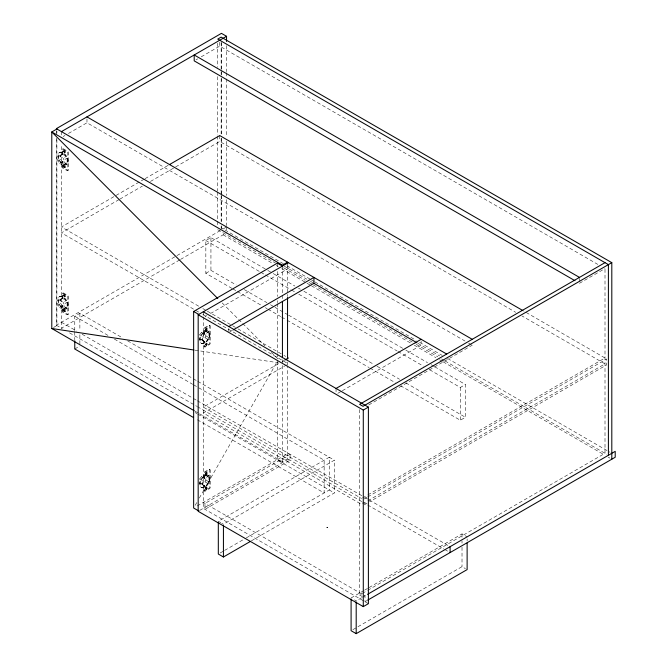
<?xml version="1.0" encoding="UTF-8"?>
<svg xmlns="http://www.w3.org/2000/svg" width="667" height="667" viewBox="0 0 667 667"><rect width="100%" height="100%" fill="white"/><g stroke="black" fill="none" stroke-linecap="round" stroke-linejoin="round"><path stroke-width="0.5" stroke-dasharray="3.33 2.5" d="M64.641 151.901C62.881 149.433 64.591 154.194 63.965 150.925M64.641 296.04C62.881 293.572 64.591 298.332 63.965 295.064M199.733 339.395L201.442 339.72L204.986 337.677L205.836 335.876L205.836 331.291L204.986 330.465L201.442 332.516L199.733 334.809L199.733 339.395L204.277 341.362L203.994 343.222M201.442 339.72L204.561 341.521L208.104 339.478L208.954 337.677L208.954 333.091L204.986 330.465M199.733 483.533L201.442 483.858L204.986 481.816L205.836 480.015L205.836 475.429L204.986 474.604L201.442 476.655L199.733 478.948L199.733 483.533L204.277 485.501L203.994 487.36M201.442 483.858L204.561 485.659L208.104 483.617L208.954 481.816L208.954 477.23L204.986 474.604M195.189 505.303L196.74 502.593M199.316 498.066L277.33 361.422M202.576 341.037L202.576 336.443L204.277 334.15L204.277 332.133M202.576 485.176L202.576 480.582L204.277 478.289L203.994 476.071M63.132 165.366L67.109 162.748L67.109 158.162L66.258 156.361L62.706 154.31L57.887 156.437L57.887 161.022L59.588 163.323L63.132 165.366L67.109 162.748M63.132 309.505L67.109 306.887L67.109 302.301L66.258 300.5L62.706 298.449L57.887 300.575L57.887 305.161L59.588 307.462L63.132 309.505L67.109 306.887M64.149 152.209L63.54 151.167M63.54 166.241C64.891 168.909 63.865 163.99 64.149 167.284M63.965 165.991L64.574 167.033M64.149 296.348L63.54 295.306M63.54 310.38C64.891 313.048 63.865 308.129 64.149 311.422M63.965 310.13L64.574 311.172M63.198 136.502L64.957 135.484M68.476 133.458L86.968 122.778L465.007 341.045M195.965 59.847L197.724 58.838M201.251 56.803L219.735 46.123L597.782 264.39M62.39 149.175L62.956 148.849M62.139 152.618L62.423 154.477L57.887 156.437M64.816 152.51A1.201 0.692 60 0 0 64.557 150.692A1.201 0.692 60 0 0 63.432 151.134A1.201 0.692 60 0 0 64.816 152.51L65.066 152.368M57.887 161.022L60.722 159.388L60.722 154.802M59.588 156.111L63.132 158.162L66.258 156.361M63.99 164.549L63.99 159.963L67.109 158.162M59.588 163.323L62.706 161.514L66.258 163.565M62.139 163.899L62.423 161.681L60.722 159.388M67.817 161.514A7.02 4.052 60 0 0 62.848 152.918L61.989 152.51A7.02 4.052 60 0 0 57.887 155.786A7.02 4.052 60 0 0 61.989 163.799L62.848 164.382A7.02 4.052 60 0 0 67.817 161.514L68.101 161.356A7.02 4.052 60 0 0 63.132 152.751L62.273 152.343A7.02 4.052 60 0 0 58.171 155.619A7.02 4.052 60 0 0 62.273 163.632L63.132 164.224A7.02 4.052 60 0 0 68.101 161.356M64.816 167.584A1.201 0.692 60 0 0 64.557 165.758A1.201 0.692 60 0 0 63.432 166.2A1.201 0.692 60 0 0 64.816 167.584L65.066 167.442M67.567 170.585L68.134 170.26M144.18 179.181L61.431 226.955L199.233 306.512M145.081 178.656L168.468 165.158M119.001 199.616L61.431 232.85L199.233 312.406M119.902 199.1L142.388 186.11M150.475 181.441L174.762 167.417M175.663 166.9L219.735 141.454L515.674 312.314M62.39 293.313L62.956 292.988M62.139 296.757L62.423 298.616L57.887 300.575M64.816 296.648A1.201 0.692 60 0 0 64.557 294.831A1.201 0.692 60 0 0 63.432 295.273A1.201 0.692 60 0 0 64.816 296.648L65.066 296.507M57.887 305.161L60.722 303.527L60.722 298.941M59.588 300.25L63.132 302.301L66.258 300.5M63.99 308.688L63.99 304.102L67.109 302.301M59.588 307.462L62.706 305.653L66.258 307.704M62.139 308.046L62.423 305.82L60.722 303.527M67.817 305.653A7.02 4.052 60 0 0 62.848 297.057L61.989 296.648A7.02 4.052 60 0 0 57.887 299.925A7.02 4.052 60 0 0 61.989 307.937L62.848 308.521A7.02 4.052 60 0 0 67.817 305.653L68.101 305.494A7.02 4.052 60 0 0 63.132 296.89L62.273 296.482A7.02 4.052 60 0 0 58.171 299.758A7.02 4.052 60 0 0 62.273 307.77L63.132 308.362A7.02 4.052 60 0 0 68.101 305.494M64.816 311.722A1.201 0.692 60 0 0 64.557 309.897A1.201 0.692 60 0 0 63.432 310.338A1.201 0.692 60 0 0 64.816 311.722L65.066 311.581M67.567 314.724L68.134 314.399M56.328 138.036L56.328 325.229L221.344 229.957M222.936 229.039L226.547 226.955M53.493 327.522L56.895 325.554L56.895 139.403M74.771 330.557L74.771 316.225L79.873 313.273L122.186 337.702M232.008 288.419L205.836 273.312L205.836 240.545L210.939 237.602L266.892 269.902M179.631 259.938L61.431 328.181L61.431 144.105M180.532 259.421L226.547 232.85M74.771 348.983L79.873 346.031M205.836 273.312L210.939 270.36L236.21 284.951M205.077 316.658L206.87 315.624M210.447 313.557L288.394 268.551L288.394 265.608M201.442 332.516L204.561 334.317L208.104 332.274M229.715 331.916L232.399 330.365M278.539 363.673L203.285 407.12L361.589 498.516M282.124 361.606L283.909 360.572M286.602 364.916L203.285 413.023L361.589 504.419M337.844 393.313L341.429 391.246M342.321 390.729L421.16 345.206L421.16 341.279M201.442 476.655L204.561 478.456L208.104 476.413M368.751 404.952L472.228 345.206M579.465 283.3L605.002 268.551M197.24 505.945L288.394 453.318M199.641 510.447L288.394 459.213M251.384 540.854L334.35 492.955L334.35 460.197L223.428 524.237L221.719 523.253M429.631 369.76L460.313 387.469L465.416 384.525L465.416 417.284L460.313 420.227L400.759 385.843M220.118 553.01L223.728 550.925M224.629 550.4L245.373 538.427M246.273 537.91L329.248 490.003L329.248 457.245L218.317 521.286L220.869 522.761M362.489 497.999L366.992 495.398M367.901 494.872L605.002 357.987L523.795 311.105M364.19 498.983L366.892 497.424M367.792 496.898L606.703 358.971L606.703 364.866L369.601 501.759M362.489 503.893L366.992 501.292M367.901 500.775L605.002 363.882L521.994 315.958M364.19 504.877L368.701 502.276M351.092 597.94L363.715 590.654M364.616 590.137L368.226 588.052M369.126 587.527L462.014 533.9L467.125 536.852M359.596 409.546L359.596 594.997L361.406 593.955M362.306 593.43L366.817 590.829M367.717 590.303L605.002 453.318L605.002 268.909M361.606 597.765L356.195 600.892L354.494 599.908M362.506 597.248L367.017 594.647M366.792 600.667L364.991 601.709L364.991 595.814L203.285 502.451M352.893 629.656L462.014 566.658L465.416 568.626M194.914 350.15L278.314 362.765M206.061 328.614C202.801 332.65 209.621 326.822 205.394 329.598M206.42 328.798L205.82 329.84M205.995 343.622C204.352 346.106 208.087 342.838 205.394 344.664M206.487 343.93L205.82 344.914M206.061 472.753C202.801 476.788 209.621 470.96 205.394 473.737M206.42 472.936L205.82 473.979M206.912 487.602A1.201 0.692 -60 0 0 205.461 488.736C207.737 489.686 205.203 486.251 205.394 488.803A1.201 0.692 -60 0 0 206.411 489.495A1.201 0.692 -60 0 0 206.912 487.602L206.67 487.46M206.42 488.011L205.82 489.053M205.394 488.803L205.995 487.76M468.618 343.13L471.327 344.689M283.408 263.715L221.152 227.772L221.152 225.688M287.018 265.8L310.614 279.423M311.514 279.94L314.224 281.507M314.982 281.949L416.125 340.337M419.643 342.371L442.271 355.436M447.607 358.512L610.005 452.276M284.292 266.183L306.878 279.231M310.405 281.266L313.924 283.3M417.825 343.28L439.653 355.886M217.75 229.74L275.496 263.073M283.608 267.767L305.261 280.265M308.871 282.349L312.481 284.434M313.382 284.951L415.333 343.813M416.233 344.33L437.886 356.837M441.496 358.921L444.205 360.48M445.106 360.997L606.703 454.294M223.145 234.817L272.736 263.448M276.346 265.533L278.147 266.575M281.757 268.659L306.103 282.716M307.003 283.233L310.614 285.318M311.514 285.843L410.714 343.113M414.315 345.189L435.96 357.687M439.57 359.771L442.271 361.331M443.171 361.856L604.594 455.044M608.204 457.128L610.005 458.171M267.792 270.427L272.303 273.028M273.212 273.553L294.864 286.051M298.474 288.136L300.283 289.178M303.894 291.262L404.961 349.616M405.861 350.133L427.522 362.64M431.132 364.724L433.833 366.291M434.734 366.808L465.416 384.525M205.836 240.545L259.98 271.811M260.88 272.328L264.491 274.412M265.391 274.937L290.662 289.52M291.562 290.045L295.173 292.129M298.783 294.214L397.148 351M398.049 351.526L423.312 366.108M244.33 289.636L266.892 302.66M270.502 304.744L274.112 306.828M275.012 307.354L287.644 314.641M288.553 315.166L373.378 364.14M376.988 366.225L399.541 379.248M405.861 382.891L465.416 417.284M232.908 288.936L236.518 291.02M237.419 291.546L261.781 305.611M265.391 307.695L267.2 308.738M268.101 309.255L280.732 316.55M281.641 317.075L286.151 319.676M287.052 320.202L369.168 367.609M370.077 368.126L395.339 382.716M202.835 308.588L206.436 310.672M207.337 311.189L231.649 325.229M232.55 325.746L237.06 328.347M237.961 328.864L282.991 354.869M283.892 355.386L285.693 356.428M202.835 314.482L288.394 363.882M209.413 325.246L209.98 325.579M206.67 328.256L206.912 328.397A1.201 0.692 -60 0 1 206.411 330.29A1.201 0.692 -60 0 1 205.461 329.531A1.201 0.692 -60 0 1 206.912 328.397M205.836 331.291L208.954 333.091M209.663 334.317A7.02 4.052 -60 0 1 204.702 342.913L203.835 343.33A7.02 4.052 -60 0 1 199.733 340.053A7.02 4.052 -60 0 1 203.835 332.033L204.702 331.449A7.02 4.052 -60 0 1 209.663 334.317L209.947 334.484A7.02 4.052 -60 0 1 204.986 343.08L204.119 343.488A7.02 4.052 -60 0 1 200.017 340.212A7.02 4.052 -60 0 1 204.119 332.199L204.986 331.616A7.02 4.052 -60 0 1 209.947 334.484M205.836 335.876L208.954 337.677M204.986 337.677L208.104 339.478M199.733 334.809L202.576 336.443M206.67 343.322L206.912 343.463A1.201 0.692 -60 0 1 206.411 345.356A1.201 0.692 -60 0 1 205.461 344.597A1.201 0.692 -60 0 1 206.912 343.463M204.244 346.665L204.811 346.99M127.589 340.82L192.404 378.239M193.305 378.764L196.907 380.84M197.807 381.357L334.35 460.197M74.771 316.225L108.979 335.968M114.382 339.094L192.705 384.309M193.597 384.826L324.137 460.197L324.137 492.955L195.398 418.626M61.431 322.278L76.738 331.115M82.141 334.234L196.473 400.242M197.374 400.767L363.857 496.882M364.757 497.399L368.351 499.475M369.243 499.992L448.307 545.639M56.328 325.229L62.298 328.681M69.51 332.841L196.698 406.27M197.374 406.662L361.722 501.551M362.631 502.068L443.788 548.924M444.689 549.45L448.299 551.534M195.039 411.214L198.641 413.29M199.55 413.815L282.433 461.664L287.544 458.721L287.544 367.2M195.106 412.565L196.907 413.598M197.807 414.124L334.35 492.955M209.413 469.385L209.98 469.718M206.67 472.394L206.912 472.536A1.201 0.692 -60 0 1 206.411 474.429A1.201 0.692 -60 0 1 205.461 473.67A1.201 0.692 -60 0 1 206.912 472.536M205.836 475.429L208.954 477.23M209.663 478.456A7.02 4.052 -60 0 1 204.702 487.052L203.835 487.469A7.02 4.052 -60 0 1 199.733 484.192A7.02 4.052 -60 0 1 203.835 476.171L204.702 475.588A7.02 4.052 -60 0 1 209.663 478.456L209.947 478.623A7.02 4.052 -60 0 1 204.986 487.218L204.119 487.627A7.02 4.052 -60 0 1 200.017 484.35A7.02 4.052 -60 0 1 204.119 476.338L204.986 475.754A7.02 4.052 -60 0 1 209.947 478.623M205.836 480.015L208.954 481.816M204.986 481.816L208.104 483.617M199.733 478.948L202.576 480.582M204.244 490.804L204.811 491.129M359.596 594.997L362.156 596.465M368.392 603.677L203.285 508.346L203.285 316.992M222.203 302.951L264.807 345.706M271.419 352.334L278.764 359.705M63.132 158.162L63.99 159.963M63.132 302.301L63.99 304.102M579.465 278.381L579.465 281.332M467.125 538.894L467.125 540.945M462.014 533.9L462.014 540.045M462.014 541.07L462.014 543.113M462.014 547.207L462.014 566.658M460.313 387.469L460.313 420.227M336.051 388.452L336.051 392.379M287.544 265.291L287.544 293.363M287.544 294.405L287.544 296.49M287.544 362.006L287.544 366.166M282.433 266.158L282.433 300.475M282.433 359.696L282.433 462.648L277.33 459.705L277.33 359.863M277.33 263.148L277.33 267.309M277.33 271.469L277.33 296.431M277.33 300.592L277.33 302.668M277.33 303.71L277.33 352.585M277.33 353.627L277.33 358.829M228.814 328.506L228.814 331.449M226.547 45.656L226.547 71.661M226.547 72.695L226.547 77.897M226.547 78.939L226.547 137.177M226.547 141.337L226.547 195.414M226.547 199.575L226.547 225.571M226.547 226.613L226.547 230.882M221.436 42.713L221.436 70.785M221.436 71.828L221.436 77.03M221.436 78.072L221.436 134.225M221.436 138.386L221.436 194.547M221.436 195.581L221.436 221.586M221.436 225.746L221.436 228.864M221.152 42.329L221.152 74.621M221.152 78.789L221.152 134.009M221.152 138.177L221.152 194.439M221.152 195.473L221.152 221.519M219.735 42.196L219.735 46.123M219.735 135.559L219.735 141.454M217.75 43.247L217.75 67.209M217.75 76.588L217.75 134.934M217.75 135.976L217.75 191.187M217.75 192.229L217.75 220.36M217.75 221.402L217.75 225.571M210.939 237.602L210.939 270.36M204.561 334.317L204.561 329.406A1.201 0.692 -60 0 1 205.411 327.931L209.38 325.638A1.201 0.692 -60 0 1 210.23 326.13L210.23 343.163A1.201 0.692 -60 0 1 209.38 344.639L205.411 346.932A1.201 0.692 -60 0 1 204.561 346.44L204.561 341.521M204.561 478.456L204.561 473.545A1.201 0.692 -60 0 1 205.411 472.069L209.38 469.776A1.201 0.692 -60 0 1 210.23 470.268L210.23 487.302A1.201 0.692 -60 0 1 209.38 488.778L205.411 491.07A1.201 0.692 -60 0 1 204.561 490.578L204.561 485.659M203.994 333.992L203.994 329.073A1.201 0.692 -60 0 1 204.844 327.605L208.813 325.313A1.201 0.692 -60 0 1 209.663 325.804L209.663 342.838A1.201 0.692 -60 0 1 208.813 344.305L204.844 346.598A1.201 0.692 -60 0 1 203.994 346.115L203.994 341.196M203.994 478.131L203.994 473.211A1.201 0.692 -60 0 1 204.844 471.744L208.813 469.451A1.201 0.692 -60 0 1 209.663 469.943L209.663 486.977A1.201 0.692 -60 0 1 208.813 488.444L204.844 490.737A1.201 0.692 -60 0 1 203.994 490.253L203.994 485.334M203.285 311.797L203.285 315.958M86.968 118.851L86.968 122.778M79.873 313.273L79.873 330.674M79.873 334.767L79.873 343.98M74.771 331.574L74.771 339.77M62.706 154.31L62.706 149.4A1.201 0.692 60 0 1 63.565 148.908L67.534 151.201A1.201 0.692 60 0 1 68.384 152.676L68.384 169.71A1.201 0.692 60 0 1 67.534 170.202L63.565 167.909A1.201 0.692 60 0 1 62.706 166.433L62.706 161.514M62.706 298.449L62.706 293.538A1.201 0.692 60 0 1 63.565 293.046L67.534 295.339A1.201 0.692 60 0 1 68.384 296.815L68.384 313.849A1.201 0.692 60 0 1 67.534 314.34L63.565 312.048A1.201 0.692 60 0 1 62.706 310.572L62.706 305.653M62.139 154.636L62.139 149.725A1.201 0.692 60 0 1 62.99 149.233L66.967 151.526A1.201 0.692 60 0 1 67.817 153.001L67.817 170.035A1.201 0.692 60 0 1 66.967 170.527L62.99 168.234A1.201 0.692 60 0 1 62.139 166.758L62.139 161.848M62.139 298.774L62.139 293.864A1.201 0.692 60 0 1 62.99 293.372L66.967 295.664A1.201 0.692 60 0 1 67.817 297.14L67.817 314.174A1.201 0.692 60 0 1 66.967 314.666L62.99 312.373A1.201 0.692 60 0 1 62.139 310.897L62.139 305.986M61.431 131.624L61.431 135.785M56.895 131.082L56.895 133.167M56.328 130.757L56.328 133.875M290.095 454.294L204.986 503.435L204.986 509.33L290.095 460.197L290.095 454.294M327.255 527.188L326.688 527.514L327.822 527.514L327.255 527.188M206.27 345.273A1.201 0.692 -60 0 0 206.77 343.38A1.201 0.692 -60 0 0 205.319 344.514A1.201 0.692 -60 0 0 206.27 345.273M206.27 330.207A1.201 0.692 -60 0 0 206.77 328.314A1.201 0.692 -60 0 0 205.319 329.448A1.201 0.692 -60 0 0 206.27 330.207M206.27 489.411A1.201 0.692 -60 0 0 206.77 487.519A1.201 0.692 -60 0 0 205.319 488.653A1.201 0.692 -60 0 0 206.27 489.411M206.27 474.345A1.201 0.692 -60 0 0 206.77 472.453A1.201 0.692 -60 0 0 205.319 473.587A1.201 0.692 -60 0 0 206.27 474.345M63.573 151.05A1.201 0.692 60 0 0 64.957 152.435A1.201 0.692 60 0 0 64.707 150.609A1.201 0.692 60 0 0 63.573 151.05M63.573 166.116A1.201 0.692 60 0 0 64.957 167.5A1.201 0.692 60 0 0 64.707 165.674A1.201 0.692 60 0 0 63.573 166.116M63.573 295.189A1.201 0.692 60 0 0 64.957 296.573A1.201 0.692 60 0 0 64.707 294.747A1.201 0.692 60 0 0 63.573 295.189M63.573 310.255A1.201 0.692 60 0 0 64.957 311.639A1.201 0.692 60 0 0 64.707 309.813A1.201 0.692 60 0 0 63.573 310.255"/><path stroke-width="1" d="M56.895 129.006L51.784 131.949L51.784 328.506L194.139 410.689M61.431 131.624L226.547 36.301L226.547 41.496M169.368 164.641L219.735 135.559L522.895 310.58M198.741 510.972L193.638 508.021L193.638 311.472L277.33 263.148L282.433 266.1M203.285 311.797L368.392 407.12L368.392 603.677L363.29 606.62L198.174 511.297L198.174 314.741L288.394 262.656M228.814 326.538L313.924 277.397L313.924 283.3L233.292 329.848M284.809 360.055L288.394 357.987M336.051 388.452L421.16 339.311M605.002 262.656L359.596 404.335L363.006 406.303L611.806 262.656L611.806 459.213M198.174 314.741L363.29 410.072L368.392 407.12M218.317 522.311L218.317 554.044L223.428 556.995L250.484 541.379M367.517 594.355L615.216 451.351L615.216 457.245L367.692 600.15M351.092 598.966L351.092 630.699L356.195 633.65L467.125 569.61L467.125 542.988M51.784 328.506L193.88 350M226.547 36.301L221.436 33.35L56.328 128.673L446.698 354.052M611.806 262.656L221.152 37.119L217.75 39.086L608.404 264.624L608.404 455.278M579.465 277.397L194.205 54.969L194.205 60.864L574.954 280.69M86.968 116.883L472.228 339.311M314.065 283.375L416.925 342.763M193.638 311.472L198.741 314.415M193.597 417.592L74.771 348.983L74.771 340.787M217.792 298.533L51.784 131.949L282.433 265.116L287.544 262.164L287.544 264.249M450.1 546.673L450.1 552.576M363.29 410.072L363.29 606.62M356.195 601.917L356.195 633.65M287.544 297.524L287.544 358.888M282.433 301.459L282.433 357.67M223.428 525.263L223.428 556.995"/></g></svg>
